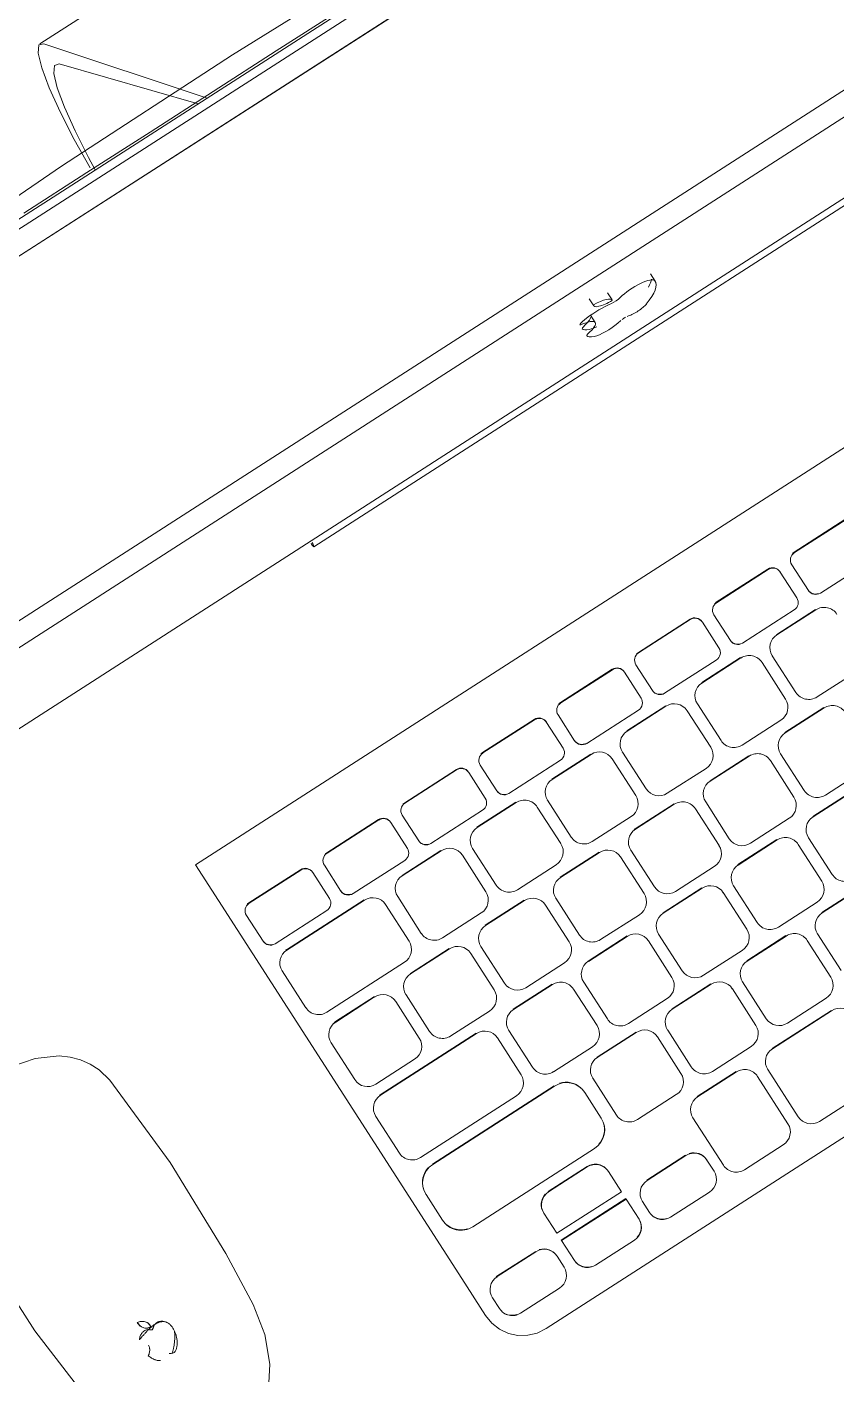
# Model space of a CAD drawing. Header units: metres. Extents: x -71 to 881, y -503 to 661.
# Drawn here: x 189.4822 to 189.6666, y 525.1118 to 525.4189 of the extents above; entities that cross this region are included whole.
import ezdxf

# ---------------------------------------------------------------- set-up
doc = ezdxf.new("R2010")
doc.units = ezdxf.units.M
doc.layers.add('07. Mobiliário', color=51, linetype='Continuous', lineweight=5)

msp = doc.modelspace()

# ---------------------------------------------------------------- linework, layer by layer
at = {"layer": '07. Mobiliário', "lineweight": 5}
for p, q in [((189.75644, 525.55264), (189.37966, 525.31028)), ((189.3807, 525.30865), (189.75749, 525.55101)), ((189.3835, 525.3043), (189.76029, 525.54666)), ((189.76029, 525.54666), (189.3835, 525.3043)), ((189.83453, 525.50517), (189.39047, 525.21954)), ((189.39047, 525.21954), (189.83453, 525.50517)), ((189.81491, 525.49871), (189.40449, 525.23471)), ((189.40449, 525.23471), (189.81491, 525.49871)), ((189.48517, 525.41502), (189.61737, 525.50006)), ((189.80929, 525.47047), (189.43251, 525.22811)), ((189.48606, 525.41505), (189.52327, 525.40265)), ((189.52125, 525.40135), (189.48955, 525.41042)), ((189.69579, 525.39573), (189.54759, 525.3004)), ((189.52063, 525.2279), (189.77294, 525.3902)), ((189.6243, 525.36258), (189.62534, 525.36096)), ((189.61449, 525.35827), (189.61554, 525.35664)), ((189.61139, 525.3553), (189.61034, 525.35693)), ((189.61066, 525.35314), (189.61171, 525.35152)), ((189.61755, 525.35197), (189.61685, 525.35135)), ((189.61685, 525.35135), (189.61755, 525.35197)), ((189.66882, 525.30672), (189.65705, 525.29915)), ((189.6571, 525.29906), (189.66888, 525.30664)), ((189.66028, 525.29043), (189.65649, 525.29631)), ((189.67481, 525.29742), (189.66303, 525.28985)), ((189.65107, 525.2953), (189.6393, 525.28773)), ((189.63935, 525.28764), (189.65112, 525.29522)), ((189.65388, 525.29463), (189.65766, 525.28875)), ((189.63332, 525.28388), (189.62154, 525.27631)), ((189.6216, 525.27623), (189.63337, 525.2838)), ((189.64252, 525.27902), (189.63874, 525.28489)), ((189.65705, 525.286), (189.64528, 525.27843)), ((189.66193, 525.28611), (189.65306, 525.2804)), ((189.65311, 525.28032), (189.66198, 525.28602)), ((189.63613, 525.28321), (189.63991, 525.27733)), ((189.6393, 525.27458), (189.62753, 525.26701)), ((189.64485, 525.27513), (189.63598, 525.26942)), ((189.63604, 525.26934), (189.64491, 525.27504)), ((189.65206, 525.27557), (189.65201, 525.27565)), ((189.65745, 525.26719), (189.65206, 525.27557)), ((189.60052, 525.12219), (189.83601, 525.27366)), ((189.61557, 525.27246), (189.60379, 525.26489)), ((189.60385, 525.26481), (189.61562, 525.27238)), ((189.61838, 525.27179), (189.62216, 525.26592)), ((189.62477, 525.2676), (189.62099, 525.27347)), ((189.64968, 525.2741), (189.64973, 525.27401)), ((189.64973, 525.27401), (189.6551, 525.26567)), ((189.6711, 525.27184), (189.66227, 525.26616)), ((189.62155, 525.26316), (189.60977, 525.25559)), ((189.62778, 525.26414), (189.61891, 525.25844)), ((189.61896, 525.25836), (189.62783, 525.26406)), ((189.6326, 525.26312), (189.63266, 525.26303)), ((189.63266, 525.26303), (189.63802, 525.25469)), ((189.63499, 525.26459), (189.63493, 525.26467)), ((189.64038, 525.2562), (189.63499, 525.26459)), ((189.66382, 525.26375), (189.65495, 525.25805)), ((189.655, 525.25797), (189.66387, 525.26367)), ((189.59781, 525.26105), (189.58604, 525.25347)), ((189.58609, 525.25339), (189.59787, 525.26096)), ((189.60062, 525.26037), (189.6044, 525.2545)), ((189.60702, 525.25618), (189.60324, 525.26206)), ((189.65403, 525.26086), (189.6452, 525.25518)), ((189.61071, 525.25316), (189.60184, 525.24746)), ((189.60189, 525.24737), (189.61076, 525.25308)), ((189.61791, 525.2536), (189.61786, 525.25369)), ((189.6233, 525.24522), (189.61791, 525.2536)), ((189.65395, 525.25321), (189.6539, 525.2533)), ((189.65934, 525.24483), (189.65395, 525.25321)), ((189.58927, 525.24476), (189.58548, 525.25064)), ((189.6038, 525.25175), (189.59202, 525.24417)), ((189.61553, 525.25213), (189.61558, 525.25205)), ((189.61558, 525.25205), (189.62095, 525.24371)), ((189.64675, 525.25277), (189.63788, 525.24707)), ((189.63793, 525.24698), (189.6468, 525.25269)), ((189.65157, 525.25174), (189.65162, 525.25166)), ((189.65162, 525.25166), (189.65699, 525.24332)), ((189.58006, 525.24963), (189.56829, 525.24205)), ((189.56834, 525.24197), (189.58011, 525.24954)), ((189.58287, 525.24896), (189.58665, 525.24308)), ((189.63696, 525.24988), (189.62813, 525.2442)), ((189.673, 525.24949), (189.66417, 525.24381)), ((189.67017, 525.24463), (189.66131, 525.23893)), ((189.66136, 525.23884), (189.67023, 525.24455)), ((189.59363, 525.24218), (189.58476, 525.23648)), ((189.58482, 525.23639), (189.59369, 525.2421)), ((189.59846, 525.24115), (189.59851, 525.24107)), ((189.59851, 525.24107), (189.60388, 525.23273)), ((189.60084, 525.24262), (189.60079, 525.24271)), ((189.60623, 525.23424), (189.60084, 525.24262)), ((189.62967, 525.24179), (189.6208, 525.23609)), ((189.62086, 525.236), (189.62973, 525.24171)), ((189.6345, 525.24076), (189.63455, 525.24068)), ((189.63688, 525.24223), (189.63683, 525.24232)), ((189.64227, 525.23385), (189.63688, 525.24223)), ((189.56231, 525.23821), (189.55053, 525.23063)), ((189.55059, 525.23055), (189.56236, 525.23812)), ((189.57151, 525.23334), (189.56773, 525.23922)), ((189.58604, 525.24033), (189.57427, 525.23275)), ((189.61988, 525.23889), (189.61105, 525.23321)), ((189.63455, 525.24068), (189.63992, 525.23234)), ((189.65592, 525.2385), (189.64709, 525.23282)), ((189.56512, 525.23754), (189.5689, 525.23166)), ((189.58377, 525.23164), (189.58371, 525.23172)), ((189.58916, 525.22326), (189.58377, 525.23164)), ((189.6531, 525.23365), (189.64423, 525.22795)), ((189.64429, 525.22786), (189.65316, 525.23357)), ((189.65792, 525.23262), (189.65798, 525.23254)), ((189.65798, 525.23254), (189.66334, 525.2242)), ((189.66031, 525.23409), (189.66025, 525.23418)), ((189.6657, 525.22571), (189.66031, 525.23409)), ((189.56829, 525.22891), (189.55652, 525.22133)), ((189.57656, 525.2312), (189.56769, 525.22549)), ((189.56775, 525.22541), (189.57661, 525.23111)), ((189.58138, 525.23017), (189.58144, 525.23009)), ((189.58144, 525.23009), (189.5868, 525.22174)), ((189.6126, 525.23081), (189.60373, 525.2251)), ((189.60379, 525.22502), (189.61265, 525.23072)), ((189.61742, 525.22978), (189.61748, 525.2297)), ((189.61748, 525.2297), (189.62284, 525.22135)), ((189.61981, 525.23125), (189.61975, 525.23133)), ((189.6252, 525.22287), (189.61981, 525.23125)), ((189.52065, 525.22788), (189.52586, 525.21978)), ((189.54456, 525.22679), (189.53278, 525.21921)), ((189.53284, 525.21913), (189.54461, 525.2267)), ((189.54737, 525.22612), (189.55115, 525.22024)), ((189.55376, 525.22192), (189.54998, 525.2278)), ((189.60281, 525.22791), (189.59398, 525.22223)), ((189.63885, 525.22752), (189.63002, 525.22184)), ((189.63603, 525.22267), (189.62716, 525.21696)), ((189.62721, 525.21688), (189.63608, 525.22259)), ((189.64324, 525.22311), (189.64318, 525.22319)), ((189.64863, 525.21473), (189.64324, 525.22311)), ((189.67223, 525.22274), (189.66336, 525.21704)), ((189.66341, 525.21695), (189.67228, 525.22266)), ((189.52586, 525.21977), (189.58129, 525.1336)), ((189.55906, 525.21995), (189.54136, 525.20856)), ((189.54142, 525.20848), (189.55912, 525.21986)), ((189.56669, 525.22066), (189.56664, 525.22074)), ((189.57208, 525.21228), (189.56669, 525.22066)), ((189.59553, 525.21983), (189.58666, 525.21412)), ((189.58671, 525.21404), (189.59558, 525.21974)), ((189.60273, 525.22027), (189.60268, 525.22035)), ((189.60813, 525.21189), (189.60273, 525.22027)), ((189.64085, 525.22164), (189.6409, 525.22156)), ((189.6409, 525.22156), (189.64627, 525.21322)), ((189.66228, 525.21938), (189.65345, 525.2137)), ((189.53601, 525.2105), (189.53223, 525.21638)), ((189.55054, 525.21749), (189.53876, 525.20991)), ((189.56388, 525.21892), (189.56394, 525.21884)), ((189.56394, 525.21884), (189.56931, 525.21049)), ((189.58574, 525.21693), (189.57691, 525.21125)), ((189.60035, 525.2188), (189.6004, 525.21872)), ((189.6004, 525.21872), (189.60577, 525.21037)), ((189.62178, 525.21654), (189.61295, 525.21086)), ((189.61896, 525.21169), (189.61009, 525.20598)), ((189.61014, 525.2059), (189.61901, 525.2116)), ((189.62378, 525.21066), (189.62383, 525.21058)), ((189.62383, 525.21058), (189.6292, 525.20223)), ((189.62616, 525.21213), (189.62611, 525.21221)), ((189.63155, 525.20375), (189.62616, 525.21213)), ((189.65515, 525.21176), (189.64629, 525.20605)), ((189.64634, 525.20597), (189.65521, 525.21168)), ((189.65998, 525.21073), (189.66003, 525.21065)), ((189.66003, 525.21065), (189.6654, 525.20231)), ((189.66236, 525.2122), (189.66231, 525.21228)), ((189.66775, 525.20382), (189.66236, 525.2122)), ((189.57845, 525.20884), (189.56959, 525.20314)), ((189.56964, 525.20306), (189.57851, 525.20876)), ((189.58328, 525.20782), (189.58333, 525.20773)), ((189.58333, 525.20773), (189.5887, 525.19939)), ((189.58566, 525.20929), (189.58561, 525.20937)), ((189.59105, 525.20091), (189.58566, 525.20929)), ((189.64521, 525.2084), (189.63638, 525.20272)), ((189.56824, 525.20568), (189.55058, 525.19432)), ((189.60471, 525.20556), (189.59587, 525.19988)), ((189.54037, 525.20373), (189.54031, 525.20381)), ((189.54576, 525.19534), (189.54037, 525.20373)), ((189.60909, 525.20115), (189.60904, 525.20123)), ((189.61448, 525.19277), (189.60909, 525.20115)), ((189.64529, 525.20122), (189.64523, 525.2013)), ((189.65068, 525.19284), (189.64529, 525.20122)), ((189.56138, 525.19786), (189.55251, 525.19216)), ((189.55257, 525.19207), (189.56144, 525.19778)), ((189.56859, 525.1983), (189.56853, 525.19839)), ((189.57398, 525.18992), (189.56859, 525.1983)), ((189.60188, 525.20071), (189.59301, 525.195)), ((189.59307, 525.19492), (189.60194, 525.20062)), ((189.6067, 525.19968), (189.60676, 525.19959)), ((189.60676, 525.19959), (189.61213, 525.19125)), ((189.63808, 525.20078), (189.62921, 525.19507)), ((189.62927, 525.19499), (189.63814, 525.20069)), ((189.6429, 525.19975), (189.64296, 525.19967)), ((189.64296, 525.19967), (189.64832, 525.19132)), ((189.5662, 525.19684), (189.56626, 525.19675)), ((189.56626, 525.19675), (189.57162, 525.18841)), ((189.62813, 525.19742), (189.6193, 525.19174)), ((189.66553, 525.19473), (189.65203, 525.18605)), ((189.65209, 525.18597), (189.66558, 525.19465)), ((189.66433, 525.19749), (189.6555, 525.19181)), ((189.58763, 525.19458), (189.5788, 525.1889)), ((189.58461, 525.18955), (189.56271, 525.17546)), ((189.56276, 525.17538), (189.58467, 525.18947)), ((189.58937, 525.18854), (189.58943, 525.18845)), ((189.59202, 525.19017), (189.59196, 525.19025)), ((189.59741, 525.18178), (189.59202, 525.19017)), ((189.62101, 525.1898), (189.61214, 525.18409)), ((189.61219, 525.18401), (189.62106, 525.18971)), ((189.62583, 525.18877), (189.62588, 525.18868)), ((189.62588, 525.18868), (189.63125, 525.18034)), ((189.62822, 525.19024), (189.62816, 525.19032)), ((189.63361, 525.18186), (189.62822, 525.19024)), ((189.55152, 525.18732), (189.55146, 525.18741)), ((189.55691, 525.17894), (189.55152, 525.18732)), ((189.58943, 525.18845), (189.59482, 525.18007)), ((189.61106, 525.18644), (189.60223, 525.18076)), ((189.64726, 525.18651), (189.63843, 525.18083)), ((189.57056, 525.18359), (189.56173, 525.17791)), ((189.61114, 525.17926), (189.61109, 525.17934)), ((189.64383, 525.18077), (189.63496, 525.17507)), ((189.63502, 525.17499), (189.64389, 525.18069)), ((189.64865, 525.17975), (189.64871, 525.17966)), ((189.64871, 525.17966), (189.65564, 525.16889)), ((189.65104, 525.18122), (189.65098, 525.1813)), ((189.65797, 525.17045), (189.65104, 525.18122)), ((189.60238, 525.17755), (189.57463, 525.1597)), ((189.57468, 525.15962), (189.60244, 525.17747)), ((189.61653, 525.17087), (189.61114, 525.17926)), ((189.67625, 525.17808), (189.66279, 525.16942)), ((189.59376, 525.17526), (189.57189, 525.16119)), ((189.60927, 525.17609), (189.60933, 525.176)), ((189.60933, 525.176), (189.61308, 525.17016)), ((189.63019, 525.17553), (189.62136, 525.16985)), ((189.5617, 525.17056), (189.56164, 525.17065)), ((189.56707, 525.16222), (189.5617, 525.17056)), ((189.63397, 525.17023), (189.63391, 525.17032)), ((189.64092, 525.15943), (189.63397, 525.17023)), ((189.65457, 525.16408), (189.64574, 525.1584)), ((189.61156, 525.16328), (189.58381, 525.14543)), ((189.63231, 525.16172), (189.62347, 525.15604)), ((189.62353, 525.15596), (189.63236, 525.16164)), ((189.60984, 525.15912), (189.60101, 525.15344)), ((189.60106, 525.15336), (189.60989, 525.15904)), ((189.61466, 525.15809), (189.61472, 525.15801)), ((189.61472, 525.15801), (189.61767, 525.15341)), ((189.63713, 525.16069), (189.63718, 525.16061)), ((189.63718, 525.16061), (189.63879, 525.15811)), ((189.57316, 525.15274), (189.57311, 525.15282)), ((189.57692, 525.1469), (189.57316, 525.15274)), ((189.61767, 525.15341), (189.60296, 525.14395)), ((189.6187, 525.15182), (189.60398, 525.14235)), ((189.60404, 525.14227), (189.61875, 525.15173)), ((189.6187, 525.15182), (189.61875, 525.15173)), ((189.61875, 525.15173), (189.6217, 525.14716)), ((189.63773, 525.15329), (189.6289, 525.14761)), ((189.6, 525.14854), (189.59994, 525.14863)), ((189.62246, 525.15114), (189.62241, 525.15123)), ((189.62407, 525.14864), (189.62246, 525.15114)), ((189.60296, 525.14395), (189.6, 525.14854)), ((189.59815, 525.13981), (189.5893, 525.13412)), ((189.58935, 525.13404), (189.5982, 525.13973)), ((189.60404, 525.14227), (189.60398, 525.14235)), ((189.60698, 525.13769), (189.60404, 525.14227)), ((189.62063, 525.14235), (189.6118, 525.13667)), ((189.60294, 525.13879), (189.603, 525.13871)), ((189.603, 525.13871), (189.6046, 525.13621)), ((189.58129, 525.1336), (189.5867, 525.12519)), ((189.60354, 525.1314), (189.5947, 525.12572)), ((189.58829, 525.12923), (189.58823, 525.12931)), ((189.58988, 525.12675), (189.58829, 525.12923))]:
    msp.add_line(p, q, dxfattribs=at)
at = {"layer": '07. Mobiliário', "lineweight": 5, "flags": 128}
for points in [[(189.78184, 525.56667), (189.76878, 525.56137), (189.75444, 525.55246), (189.7401, 525.54315), (189.72577, 525.53384), (189.71142, 525.52453), (189.69708, 525.51524), (189.68273, 525.50595), (189.66837, 525.49667), (189.65401, 525.4874), (189.63965, 525.47814), (189.62528, 525.46888), (189.61091, 525.45963), (189.59653, 525.45038), (189.58216, 525.44113), (189.56778, 525.43188), (189.55341, 525.42263), (189.53903, 525.41339), (189.52465, 525.40414), (189.51027, 525.3949), (189.49589, 525.38567), (189.4815, 525.37644)], [(189.41256, 525.33236), (189.42947, 525.34404), (189.4512, 525.35995), (189.4634, 525.36874), (189.47235, 525.37504), (189.49009, 525.38715), (189.52906, 525.41251), (189.69849, 525.51761), (189.72271, 525.53185)], [(189.49664, 525.38673), (189.493, 525.39319), (189.48982, 525.3994), (189.48729, 525.40498), (189.48557, 525.40958), (189.48477, 525.41291), (189.48493, 525.41477), (189.48606, 525.41505)], [(189.48955, 525.41042), (189.48849, 525.41008), (189.48835, 525.40824), (189.48912, 525.405), (189.49077, 525.40055), (189.49319, 525.39516), (189.49625, 525.38914), (189.49779, 525.38631)], [(189.54759, 525.3004), (189.54754, 525.30042), (189.54746, 525.30048), (189.54735, 525.30061), (189.54722, 525.30078), (189.54709, 525.30098), (189.54695, 525.3012)], [(189.54722, 525.30134), (189.54735, 525.30111), (189.54745, 525.30089), (189.54754, 525.3007), (189.54759, 525.30055), (189.54761, 525.30045), (189.54759, 525.3004)], [(189.52875, 525.09513), (189.53034, 525.09633), (189.53222, 525.0982), (189.53534, 525.10287), (189.53653, 525.10569), (189.53729, 525.1085), (189.53759, 525.11413), (189.53644, 525.12087), (189.53378, 525.12769), (189.52755, 525.13933), (189.51481, 525.16004), (189.50109, 525.17879), (189.49864, 525.18116), (189.49664, 525.18248), (189.4944, 525.18348), (189.49202, 525.1841), (189.48954, 525.18435), (189.48411, 525.18375), (189.47875, 525.18191), (189.47625, 525.18066), (189.47505, 525.17997), (189.47443, 525.17958)], [(189.47443, 525.17958), (189.4706, 525.17668), (189.46568, 525.17119), (189.46417, 525.16854), (189.46317, 525.16597), (189.46266, 525.16351), (189.46256, 525.16106), (189.46286, 525.15864), (189.46451, 525.15411), (189.47236, 525.13981), (189.48403, 525.12171), (189.5003, 525.10048), (189.50599, 525.09603), (189.51273, 525.09299), (189.51839, 525.09233), (189.52412, 525.09313), (189.52682, 525.0941), (189.5281, 525.09474), (189.52875, 525.09513)], [(189.60052, 525.12219), (189.59851, 525.12119), (189.59634, 525.12067), (189.5941, 525.12065), (189.59191, 525.12112), (189.58988, 525.12207), (189.58812, 525.12345), (189.5867, 525.12519)]]:
    msp.add_lwpolyline(points, dxfattribs=at)
at = {"layer": '07. Mobiliário', "lineweight": 5, "extrusion": (0, 0, -1)}
for centre, major_axis, ratio, start_param, end_param in [((189.62083, 525.35813), (-0.00448, -0.00288), 0.258819, 0.880902, 3.12674), ((189.62083, 525.35813), (-0.00448, -0.00288), 0.258819, 0.880902, 3.12674), ((189.60789, 525.34973), (-0.01745, -0.01123), 0.258819, 3.12674, 3.813784), ((189.60789, 525.34973), (-0.01745, -0.01123), 0.258819, 3.12674, 3.813784), ((189.60685, 525.35136), (-0.01745, -0.01123), 0.258819, 3.355755, 3.584769), ((189.60685, 525.35136), (-0.01745, -0.01123), 0.258819, 3.355755, 3.584769), ((189.61269, 525.35167), (-0.00765, -0.00492), 0.258819, 1.344762, 2.094395), ((189.61269, 525.35167), (-0.00765, -0.00492), 0.258819, 1.344762, 2.094395), ((189.61538, 525.35787), (-0.004, -0.00257), 0.258819, 4.828881, 6.457327), ((189.61538, 525.35787), (-0.004, -0.00257), 0.258819, 4.828881, 6.457327), ((189.61111, 525.35379), (-0.00443, -0.00285), 0.258819, 1.785801, 3.217222), ((189.61111, 525.35379), (-0.00443, -0.00285), 0.258819, 1.785801, 3.217222), ((189.61605, 525.35681), (-0.00177, -0.00114), 0.258819, 4.022495, 5.235988), ((189.61605, 525.35681), (-0.00177, -0.00114), 0.258819, 4.022495, 5.235988), ((189.62092, 525.35476), (-0.00276, -0.00177), 0.258819, 3.813784, 5.497787), ((189.62092, 525.35476), (-0.00276, -0.00177), 0.258819, 3.813784, 5.497787), ((189.61081, 525.3522), (-0.00278, -0.00179), 0.258819, 0.55064, 1.344762), ((189.61081, 525.3522), (-0.00278, -0.00179), 0.258819, 0.55064, 1.344762), ((189.60679, 525.34835), (-0.00492, -0.00316), 0.258819, 2.075831, 4.165328), ((189.60679, 525.34835), (-0.00492, -0.00316), 0.258819, 2.075831, 4.165328), ((189.60575, 525.34998), (-0.00492, -0.00316), 0.258819, 3.381767, 4.165328), ((189.60575, 525.34998), (-0.00492, -0.00316), 0.258819, 3.381767, 4.165328), ((189.6143, 525.35097), (-0.00395, -0.00254), 0.258819, 4.18879, 5.666986), ((189.6143, 525.35097), (-0.00395, -0.00254), 0.258819, 4.18879, 5.666986), ((189.61846, 525.3521), (-0.00141, -0.00091), 0.258819, 1.308997, 1.832596), ((189.61846, 525.3521), (-0.00141, -0.00091), 0.258819, 1.308997, 1.832596), ((189.61846, 525.3521), (-0.00141, -0.00091), 0.258819, 2.094395, 2.356194), ((189.61846, 525.3521), (-0.00141, -0.00091), 0.258819, 2.094395, 2.356194), ((189.6086, 525.35123), (-0.000421, -0.00027), 0.258819, 5.217424, 6.602911), ((189.6086, 525.35123), (-0.000421, -0.00027), 0.258819, 5.217424, 6.602911), ((189.60956, 525.35063), (-0.000841, -0.000541), 0.258819, 0.241979, 1.023736), ((189.60956, 525.35063), (-0.000841, -0.000541), 0.258819, 0.241979, 1.023736), ((189.61482, 525.35405), (-0.00612, -0.00393), 0.258819, 5.666986, 6.264579), ((189.61482, 525.35405), (-0.00612, -0.00393), 0.258819, 5.666986, 6.264579), ((189.61061, 525.34901), (-0.000841, -0.000541), 0.258819, 6.264579, 7.306921), ((189.61061, 525.34901), (-0.000841, -0.000541), 0.258819, 6.264579, 7.306921), ((189.61586, 525.35243), (-0.00612, -0.00393), 0.258819, 5.666986, 6.264579), ((189.61586, 525.35243), (-0.00612, -0.00393), 0.258819, 5.666986, 6.264579), ((189.61326, 525.35259), (-0.00395, -0.00254), 0.258819, 5.174254, 5.666986), ((189.61326, 525.35259), (-0.00395, -0.00254), 0.258819, 5.174254, 5.666986), ((189.65818, 525.29739), (-0.00168, -0.00108), 0.992229, 0, 1.570796), ((189.65812, 525.29748), (-0.00168, -0.00108), 0.992229, 1.308997, 1.570796), ((189.65214, 525.29363), (-0.00168, -0.00108), 0.992229, 1.570796, 3.141593), ((189.6522, 525.29355), (-0.00168, -0.00108), 0.992229, 1.570796, 3.141593), ((189.6619, 525.2916), (-0.00168, -0.00108), 0.992229, 4.974188, 6.283185), ((189.66196, 525.29152), (0.00168, 0.00108), 0.992229, 1.570796, 3.141593), ((189.64042, 525.28598), (-0.00168, -0.00108), 0.992229, 0, 1.570796), ((189.64037, 525.28606), (0.00168, 0.00108), 0.992229, 4.45059, 4.712389), ((189.65598, 525.28767), (-0.00168, -0.00108), 0.992229, 3.141593, 4.712389), ((189.63439, 525.28221), (-0.00168, -0.00108), 0.992229, 1.570796, 3.141593), ((189.63445, 525.28213), (0.00168, 0.00108), 0.992229, 4.712389, 6.283185), ((189.66386, 525.2831), (-0.00294, -0.00189), 0.992229, 1.570796, 3.141593), ((189.64415, 525.28018), (-0.00168, -0.00108), 0.992229, 4.974188, 6.283185), ((189.6442, 525.2801), (-0.00168, -0.00108), 0.992229, 4.712389, 6.283185), ((189.65496, 525.27744), (-0.00291, -0.00187), 0.992229, 0, 1.570796), ((189.62267, 525.27456), (-0.00168, -0.00108), 0.992229, 0, 1.570796), ((189.62262, 525.27464), (-0.00168, -0.00108), 0.992229, 1.308997, 1.570796), ((189.63823, 525.27625), (-0.00168, -0.00108), 0.992229, 3.141593, 4.712389), ((189.64679, 525.27212), (-0.00294, -0.00189), 0.992229, 1.570796, 3.141593), ((189.61664, 525.2708), (-0.00168, -0.00108), 0.992229, 1.570796, 3.141593), ((189.61669, 525.27071), (0.00168, 0.00108), 0.992229, 4.712389, 6.283185), ((189.63789, 525.26645), (-0.00291, -0.00187), 0.992229, 0, 1.570796), ((189.62047, 525.26483), (-0.00168, -0.00108), 0.992229, 3.141593, 4.712389), ((189.6264, 525.26876), (-0.00168, -0.00108), 0.992229, 4.974188, 6.283185), ((189.62645, 525.26868), (0.00168, 0.00108), 0.992229, 1.570796, 3.141593), ((189.65215, 525.26378), (-0.00294, -0.00189), 0.992229, 3.141593, 4.712389), ((189.66039, 525.26908), (0.00294, 0.00189), 0.992229, 1.570796, 3.141593), ((189.60492, 525.26314), (-0.00168, -0.00108), 0.992229, 0, 1.570796), ((189.60487, 525.26322), (-0.00168, -0.00108), 0.992229, 1.308997, 1.570796), ((189.62971, 525.26114), (0.00294, 0.00189), 0.992229, 4.712389, 6.283185), ((189.66575, 525.26075), (-0.00294, -0.00189), 0.992229, 1.570796, 3.141593), ((189.59889, 525.25938), (0.00168, 0.00108), 0.992229, 4.712389, 6.283185), ((189.59894, 525.25929), (-0.00168, -0.00108), 0.992229, 1.570796, 3.141593), ((189.60865, 525.25734), (-0.00168, -0.00108), 0.992229, 4.974188, 6.283185), ((189.6087, 525.25726), (0.00168, 0.00108), 0.992229, 1.570796, 3.141593), ((189.62082, 525.25547), (-0.00291, -0.00187), 0.992229, 0, 1.570796), ((189.64332, 525.2581), (0.00294, 0.00189), 0.992229, 1.570796, 3.141593), ((189.65686, 525.25508), (-0.00291, -0.00187), 0.992229, 0, 1.570796), ((189.58717, 525.25172), (-0.00168, -0.00108), 0.992229, 0, 1.570796), ((189.58711, 525.2518), (0.00168, 0.00108), 0.992229, 4.45059, 4.712389), ((189.60272, 525.25341), (-0.00168, -0.00108), 0.992229, 3.141593, 4.712389), ((189.61264, 525.25016), (0.00294, 0.00189), 0.992229, 4.712389, 6.283185), ((189.63508, 525.2528), (-0.00294, -0.00189), 0.992229, 3.141593, 4.712389), ((189.64868, 525.24977), (-0.00294, -0.00189), 0.992229, 1.570796, 3.141593), ((189.58113, 525.24796), (-0.00168, -0.00108), 0.992229, 1.570796, 3.141593), ((189.58119, 525.24787), (0.00168, 0.00108), 0.992229, 4.712389, 6.283185), ((189.60375, 525.24449), (-0.00291, -0.00187), 0.992229, 0, 1.570796), ((189.63979, 525.2441), (-0.00291, -0.00187), 0.992229, 0, 1.570796), ((189.59089, 525.24592), (-0.00168, -0.00108), 0.992229, 4.974188, 6.283185), ((189.59095, 525.24584), (0.00168, 0.00108), 0.992229, 1.570796, 3.141593), ((189.62625, 525.24712), (-0.00294, -0.00189), 0.992229, 4.712389, 6.283185), ((189.66229, 525.24673), (0.00294, 0.00189), 0.992229, 1.570796, 3.141593), ((189.56941, 525.2403), (-0.00168, -0.00108), 0.992229, 0, 1.570796), ((189.56936, 525.24038), (0.00168, 0.00108), 0.992229, 4.45059, 4.712389), ((189.58497, 525.242), (-0.00168, -0.00108), 0.992229, 3.141593, 4.712389), ((189.59557, 525.23918), (-0.00294, -0.00189), 0.992229, 1.570796, 3.141593), ((189.61801, 525.24181), (-0.00294, -0.00189), 0.992229, 3.141593, 4.712389), ((189.63161, 525.23879), (-0.00294, -0.00189), 0.992229, 1.570796, 3.141593), ((189.65405, 525.24142), (-0.00294, -0.00189), 0.992229, 3.141593, 4.712389), ((189.56338, 525.23654), (-0.00168, -0.00108), 0.992229, 1.570796, 3.141593), ((189.56344, 525.23645), (0.00168, 0.00108), 0.992229, 4.712389, 6.283185), ((189.66321, 525.23596), (-0.00291, -0.00187), 0.992229, 0, 1.570796), ((189.58667, 525.23351), (0.00291, 0.00187), 0.992229, 3.141593, 4.712389), ((189.62271, 525.23312), (-0.00291, -0.00187), 0.992229, 0, 1.570796), ((189.62266, 525.2332), (-0.00291, -0.00187), 0.992229, 1.490664, 1.570796), ((189.56722, 525.23058), (-0.00168, -0.00108), 0.992229, 3.141593, 4.712389), ((189.57314, 525.23451), (-0.00168, -0.00108), 0.992229, 4.974188, 6.283185), ((189.5732, 525.23442), (0.00168, 0.00108), 0.992229, 1.570796, 3.141593), ((189.57849, 525.22819), (0.00294, 0.00189), 0.992229, 4.712389, 6.283185), ((189.60093, 525.23083), (-0.00294, -0.00189), 0.992229, 3.141593, 4.712389), ((189.60917, 525.23613), (0.00294, 0.00189), 0.992229, 1.570796, 3.141593), ((189.63697, 525.23044), (-0.00294, -0.00189), 0.992229, 3.141593, 4.712389), ((189.64521, 525.23574), (-0.00294, -0.00189), 0.992229, 4.712389, 6.283185), ((189.65503, 525.23065), (-0.00294, -0.00189), 0.992229, 1.570796, 3.141593), ((189.55166, 525.22888), (-0.00168, -0.00108), 0.992229, 0, 1.570796), ((189.55161, 525.22896), (0.00168, 0.00108), 0.992229, 4.45059, 4.712389), ((189.61453, 525.2278), (0.00294, 0.00189), 0.992229, 4.712389, 6.283185), ((189.54563, 525.22512), (-0.00168, -0.00108), 0.992229, 1.570796, 3.141593), ((189.54568, 525.22504), (-0.00168, -0.00108), 0.992229, 1.570796, 3.141593), ((189.5696, 525.22253), (0.00291, 0.00187), 0.992229, 3.141593, 4.712389), ((189.64614, 525.22498), (-0.00291, -0.00187), 0.992229, 0, 1.570796), ((189.66864, 525.22761), (0.00294, 0.00189), 0.992229, 1.570796, 3.141593), ((189.5921, 525.22515), (0.00294, 0.00189), 0.992229, 1.570796, 3.141593), ((189.60564, 525.22214), (0.00291, 0.00187), 0.992229, 3.141593, 4.712389), ((189.62814, 525.22476), (-0.00294, -0.00189), 0.992229, 4.712389, 6.283185), ((189.63796, 525.21966), (0.00294, 0.00189), 0.992229, 4.712389, 6.283185), ((189.6604, 525.2223), (-0.00294, -0.00189), 0.992229, 3.141593, 4.712389), ((189.53386, 525.21755), (0.00168, 0.00108), 0.992229, 4.45059, 4.712389), ((189.54946, 525.21916), (-0.00168, -0.00108), 0.992229, 3.141593, 4.712389), ((189.55539, 525.22309), (-0.00168, -0.00108), 0.992229, 4.974188, 6.283185), ((189.55544, 525.223), (0.00168, 0.00108), 0.992229, 1.570796, 3.141593), ((189.561, 525.21694), (0.00294, 0.00189), 0.992229, 4.712389, 6.283185), ((189.58386, 525.21985), (-0.00294, -0.00189), 0.992229, 3.141593, 4.712389), ((189.59746, 525.21682), (0.00294, 0.00189), 0.992229, 4.712389, 6.283185), ((189.6199, 525.21946), (-0.00294, -0.00189), 0.992229, 3.141593, 4.712389), ((189.53391, 525.21746), (-0.00168, -0.00108), 0.992229, 0, 1.570796), ((189.62907, 525.214), (0.00291, 0.00187), 0.992229, 3.141593, 4.712389), ((189.66527, 525.21407), (-0.00291, -0.00187), 0.992229, 0, 1.570796), ((189.58857, 525.21115), (0.00291, 0.00187), 0.992229, 3.141593, 4.712389), ((189.64333, 525.21132), (-0.00294, -0.00189), 0.992229, 3.141593, 4.712389), ((189.65157, 525.21662), (0.00294, 0.00189), 0.992229, 1.570796, 3.141593), ((189.53764, 525.21167), (-0.00168, -0.00108), 0.992229, 4.974188, 6.283185), ((189.53769, 525.21158), (0.00168, 0.00108), 0.992229, 1.570796, 3.141593), ((189.56636, 525.2086), (-0.00294, -0.00189), 0.992229, 3.141593, 4.712389), ((189.57503, 525.21417), (0.00294, 0.00189), 0.992229, 1.570796, 3.141593), ((189.60283, 525.20848), (-0.00294, -0.00189), 0.992229, 3.141593, 4.712389), ((189.61107, 525.21378), (0.00294, 0.00189), 0.992229, 1.570796, 3.141593), ((189.62089, 525.20868), (0.00294, 0.00189), 0.992229, 4.712389, 6.283185), ((189.65709, 525.20876), (-0.00294, -0.00189), 0.992229, 1.570796, 3.141593), ((189.54327, 525.2056), (0.00291, 0.00187), 0.992229, 3.141593, 4.712389), ((189.54322, 525.20568), (-0.00291, -0.00187), 0.992229, 1.520519, 1.570796), ((189.58039, 525.20584), (0.00294, 0.00189), 0.992229, 4.712389, 6.283185), ((189.61199, 525.20302), (0.00291, 0.00187), 0.992229, 3.141593, 4.712389), ((189.64819, 525.20309), (0.00291, 0.00187), 0.992229, 3.141593, 4.712389), ((189.57149, 525.20017), (-0.00291, -0.00187), 0.992229, 0, 1.570796), ((189.594, 525.2028), (-0.00294, -0.00189), 0.992229, 4.712389, 6.283185), ((189.60382, 525.1977), (-0.00294, -0.00189), 0.992229, 1.570796, 3.141593), ((189.62625, 525.20034), (0.00294, 0.00189), 0.992229, 0, 1.570796), ((189.6345, 525.20564), (-0.00294, -0.00189), 0.992229, 4.712389, 6.283185), ((189.64001, 525.19777), (0.00294, 0.00189), 0.992229, 4.712389, 6.283185), ((189.66245, 525.20041), (-0.00294, -0.00189), 0.992229, 3.141593, 4.712389), ((189.56331, 525.19486), (0.00294, 0.00189), 0.992229, 4.712389, 6.283185), ((189.58575, 525.1975), (-0.00294, -0.00189), 0.992229, 3.141593, 4.712389), ((189.5487, 525.19724), (0.00294, 0.00189), 0.992229, 1.570796, 3.141593), ((189.59492, 525.19203), (-0.00291, -0.00187), 0.992229, 0, 1.570796), ((189.63112, 525.19211), (0.00291, 0.00187), 0.992229, 3.141593, 4.712389), ((189.66746, 525.19173), (0.00294, 0.00189), 0.992229, 4.712389, 6.283185), ((189.55442, 525.18919), (-0.00291, -0.00187), 0.992229, 0, 1.570796), ((189.55437, 525.18927), (-0.00291, -0.00187), 0.992229, 1.373366, 1.570796), ((189.61742, 525.19466), (0.00294, 0.00189), 0.992229, 1.570796, 3.141593), ((189.65362, 525.19473), (-0.00294, -0.00189), 0.992229, 4.712389, 6.283185), ((189.57692, 525.19182), (0.00294, 0.00189), 0.992229, 1.570796, 3.141593), ((189.58652, 525.18658), (0.00291, 0.00187), 0.992229, 4.712389, 6.283185), ((189.60918, 525.18936), (-0.00294, -0.00189), 0.992229, 3.141593, 4.712389), ((189.62294, 525.18679), (0.00294, 0.00189), 0.992229, 4.712389, 6.283185), ((189.64538, 525.18943), (-0.00294, -0.00189), 0.992229, 3.141593, 4.712389), ((189.56868, 525.18652), (-0.00294, -0.00189), 0.992229, 3.141593, 4.712389), ((189.65394, 525.18309), (-0.00291, -0.00187), 0.992229, 0, 1.570796), ((189.61405, 525.18112), (0.00291, 0.00187), 0.992229, 3.141593, 4.712389), ((189.59188, 525.17818), (-0.00294, -0.00189), 0.992229, 3.141593, 4.712389), ((189.60035, 525.18368), (0.00294, 0.00189), 0.992229, 1.570796, 3.141593), ((189.62831, 525.17845), (-0.00294, -0.00189), 0.992229, 3.141593, 4.712389), ((189.63655, 525.18375), (0.00294, 0.00189), 0.992229, 1.570796, 3.141593), ((189.64577, 525.17777), (-0.00294, -0.00189), 0.992229, 1.570796, 3.141593), ((189.55985, 525.18083), (-0.00294, -0.00189), 0.992229, 4.712389, 6.283185), ((189.60512, 525.1733), (0.00421, 0.0027), 0.992229, 4.712389, 6.283185), ((189.60507, 525.17338), (-0.00421, -0.0027), 0.992229, 1.832596, 2.879793), ((189.56464, 525.17246), (0.00294, 0.00189), 0.992229, 3.141593, 4.712389), ((189.56459, 525.17254), (-0.00294, -0.00189), 0.992229, 1.508034, 1.570796), ((189.63687, 525.1721), (-0.00291, -0.00187), 0.992229, 0, 1.570796), ((189.60888, 525.16746), (-0.00421, -0.0027), 0.992229, 3.141593, 4.712389), ((189.61948, 525.17277), (0.00294, 0.00189), 0.992229, 1.570796, 3.141593), ((189.66091, 525.17234), (-0.00294, -0.00189), 0.992229, 4.712389, 6.283185), ((189.60882, 525.16754), (-0.00421, -0.0027), 0.992229, 3.403392, 4.45059), ((189.65269, 525.167), (0.00294, 0.00189), 0.992229, 0, 1.570796), ((189.57001, 525.16411), (0.00294, 0.00189), 0.992229, 1.570796, 3.141593), ((189.63424, 525.15872), (0.00294, 0.00189), 0.992229, 4.712389, 6.283185), ((189.63418, 525.1588), (-0.00294, -0.00189), 0.992229, 1.832596, 3.141593), ((189.57737, 525.15544), (-0.00421, -0.0027), 0.992229, 0, 1.570796), ((189.57731, 525.15553), (-0.00421, -0.0027), 0.992229, 0.261799, 1.308997), ((189.61172, 525.1562), (0.00294, 0.00189), 0.992229, 4.712343, 6.283185), ((189.61177, 525.15612), (-0.00294, -0.00189), 0.992229, 1.570751, 3.141593), ((189.63585, 525.15621), (-0.00294, -0.00189), 0.992229, 3.141593, 4.712389), ((189.64386, 525.16132), (0.00294, 0.00189), 0.992229, 1.570796, 3.141593), ((189.62541, 525.15304), (-0.00294, -0.00189), 0.992229, 0, 1.570796), ((189.60294, 525.15044), (-0.00294, -0.00189), 0.992229, 0, 1.570751), ((189.60289, 525.15052), (-0.00294, -0.00189), 0.992229, 0, 1.308959), ((189.62696, 525.15062), (0.00294, 0.00189), 0.992229, 1.832596, 3.141593), ((189.62702, 525.15053), (0.00294, 0.00189), 0.992229, 1.570796, 3.141593), ((189.58112, 525.1496), (0.00421, 0.0027), 0.992229, 1.570796, 3.141593), ((189.58107, 525.14969), (-0.00421, -0.0027), 0.992229, 4.974188, 6.021386), ((189.61875, 525.14527), (-0.00294, -0.00189), 0.992229, 3.141593, 4.712389), ((189.6187, 525.14535), (-0.00294, -0.00189), 0.992229, 3.141593, 4.45059), ((189.60007, 525.13682), (0.00293, 0.00188), 0.992229, 4.712389, 6.283185), ((189.60001, 525.13691), (0.00293, 0.00188), 0.992229, 4.974188, 6.283185), ((189.60987, 525.13967), (0.00294, 0.00189), 0.992229, 1.832596, 3.141593), ((189.60992, 525.13959), (0.00294, 0.00189), 0.992229, 1.570796, 3.141593), ((189.59123, 525.13112), (-0.00294, -0.00189), 0.992229, 0, 1.570796), ((189.59118, 525.1312), (-0.00294, -0.00189), 0.992229, 1.508034, 1.570796), ((189.60166, 525.13432), (-0.00294, -0.00189), 0.992229, 3.141593, 4.712389), ((189.59277, 525.12872), (0.00294, 0.00189), 0.992229, 1.832596, 3.141593), ((189.59283, 525.12864), (0.00294, 0.00189), 0.992229, 1.570796, 3.141593)]:
    msp.add_ellipse(centre, major_axis=major_axis, ratio=ratio, start_param=start_param, end_param=end_param, dxfattribs=at)
at = {"layer": '07. Mobiliário', "lineweight": 5}
for points, knots in [([(189.50736, 525.12362), (189.50764, 525.12372), (189.50824, 525.12389), (189.50916, 525.12381), (189.50984, 525.12349), (189.51023, 525.12298), (189.51038, 525.1227), (189.51045, 525.12256)], [0, 0, 0, 0, 0.25, 0.5, 0.75, 0.875, 1, 1, 1, 1]), ([(189.51045, 525.12256), (189.51036, 525.12252), (189.5102, 525.12247), (189.50996, 525.1224), (189.50973, 525.12235), (189.50943, 525.12231), (189.50907, 525.12232), (189.50867, 525.12241), (189.50836, 525.12256), (189.50812, 525.12272), (189.50795, 525.12285), (189.50779, 525.12301), (189.50758, 525.12326), (189.50746, 525.12345), (189.50736, 525.12362)], [0, 0, 0, 0, 0.0625, 0.125, 0.1875, 0.25, 0.375, 0.5, 0.625, 0.6875, 0.75, 0.8125, 0.875, 1, 1, 1, 1]), ([(189.51045, 525.12256), (189.5103, 525.1225), (189.51, 525.12239), (189.50952, 525.12228), (189.50908, 525.12229), (189.50853, 525.12245), (189.50789, 525.1229), (189.50753, 525.12337), (189.50736, 525.12362)], [0, 0, 0, 0, 0.125, 0.25, 0.375, 0.5, 0.75, 1, 1, 1, 1]), ([(189.50783, 525.11967), (189.50787, 525.11996), (189.508, 525.12055), (189.50833, 525.12114), (189.5087, 525.1215), (189.50905, 525.12175), (189.50943, 525.12193), (189.50979, 525.12198), (189.51007, 525.12196), (189.51028, 525.12194), (189.51045, 525.12192), (189.51065, 525.12192), (189.51082, 525.12198), (189.5109, 525.12213), (189.51095, 525.12229), (189.51099, 525.12245), (189.51104, 525.1226), (189.51114, 525.12285), (189.51131, 525.12312), (189.51154, 525.12337), (189.51175, 525.12354), (189.51195, 525.12366), (189.51215, 525.12375), (189.5124, 525.12383), (189.5127, 525.12388), (189.51303, 525.12388), (189.51334, 525.12385), (189.51374, 525.12376), (189.51417, 525.1236), (189.51457, 525.12334), (189.51483, 525.12313), (189.51506, 525.12287), (189.51535, 525.1225), (189.51569, 525.12195), (189.51592, 525.12148), (189.51602, 525.12125)], [0, 0, 0, 0, 0.0178571, 0.0357143, 0.0446429, 0.0535714, 0.0625, 0.0714286, 0.0803571, 0.0848214, 0.0892857, 0.09375, 0.0982143, 0.1026786, 0.1071429, 0.1116071, 0.1160714, 0.1205357, 0.1339286, 0.1428571, 0.1517857, 0.1607143, 0.1696429, 0.1785714, 0.1964286, 0.2142857, 0.2321429, 0.25, 0.2857143, 0.3035714, 0.3214286, 0.3392857, 0.3571429, 0.3928571, 0.4285638, 0.4285638, 0.4285638, 0.4285638]), ([(189.50783, 525.11967), (189.50802, 525.11988), (189.50832, 525.12026), (189.50873, 525.1207), (189.50905, 525.12104), (189.50936, 525.12138), (189.50972, 525.12178), (189.51015, 525.12222), (189.51056, 525.12259), (189.51096, 525.12291), (189.51136, 525.12317), (189.51174, 525.12338), (189.51222, 525.12361), (189.51267, 525.12375), (189.51309, 525.1238), (189.5135, 525.12379), (189.51388, 525.12371), (189.51421, 525.12358), (189.51434, 525.12352), (189.51438, 525.1235)], [0, 0, 0, 0, 0.0208333, 0.0416667, 0.0520833, 0.0625, 0.0833333, 0.1041667, 0.125, 0.1458333, 0.1666667, 0.1875, 0.2083333, 0.25, 0.2708333, 0.2916667, 0.3333333, 0.3541667, 0.3622984, 0.3622984, 0.3622984, 0.3622984]), ([(189.5095, 525.12363), (189.50955, 525.1236), (189.50966, 525.12354), (189.50981, 525.12344), (189.50995, 525.12332), (189.51011, 525.12315), (189.5103, 525.1229), (189.5104, 525.12269), (189.51045, 525.12256)], [0.6, 0.6, 0.6, 0.6, 0.65, 0.7, 0.75, 0.8, 0.9, 1, 1, 1, 1]), ([(189.51585, 525.12153), (189.51586, 525.1214), (189.51588, 525.12108), (189.51589, 525.12049), (189.51588, 525.11979), (189.51583, 525.11906), (189.51575, 525.11844), (189.51567, 525.11797), (189.51557, 525.11754), (189.51543, 525.11708), (189.51532, 525.11677), (189.51527, 525.11665)], [0.5045827, 0.5045827, 0.5045827, 0.5045827, 0.5208333, 0.5416667, 0.5625, 0.5833333, 0.6041667, 0.6145833, 0.625, 0.6458333, 0.663405, 0.663405, 0.663405, 0.663405]), ([(189.50985, 525.11602), (189.50989, 525.11608), (189.50996, 525.11621), (189.51006, 525.11646), (189.51015, 525.11678), (189.51019, 525.11722), (189.51018, 525.11751), (189.51016, 525.11765)], [0, 0, 0, 0, 0.0416667, 0.0833333, 0.1666667, 0.25, 0.3333333, 0.3333333, 0.3333333, 0.3333333]), ([(189.51264, 525.11491), (189.51263, 525.11491), (189.51256, 525.1149), (189.51237, 525.1149), (189.51197, 525.11494), (189.51138, 525.11509), (189.51063, 525.11546), (189.51012, 525.11582), (189.50985, 525.11602)], [0.8417478, 0.8417478, 0.8417478, 0.8417478, 0.84375, 0.8541667, 0.875, 0.9166667, 0.9583333, 1, 1, 1, 1])]:
    msp.add_open_spline(points, degree=3, knots=knots, dxfattribs=at)
for points in [[(189.50807, 525.12381), (189.50813, 525.12382), (189.50825, 525.12383), (189.50843, 525.12384), (189.50862, 525.12384), (189.50874, 525.12383), (189.5088, 525.12383)], [(189.51602, 525.12125), (189.51611, 525.12101), (189.51626, 525.12056), (189.51639, 525.11987), (189.51645, 525.11912), (189.51643, 525.11836), (189.5163, 525.11762), (189.51601, 525.11698), (189.51552, 525.11652), (189.51491, 525.11657), (189.51464, 525.11656)], [(189.50985, 525.11602), (189.51001, 525.11637), (189.51033, 525.11716), (189.51009, 525.11802), (189.50989, 525.1184)]]:
    msp.add_open_spline(points, degree=3, dxfattribs=at)

doc.saveas('drawing.dxf')
